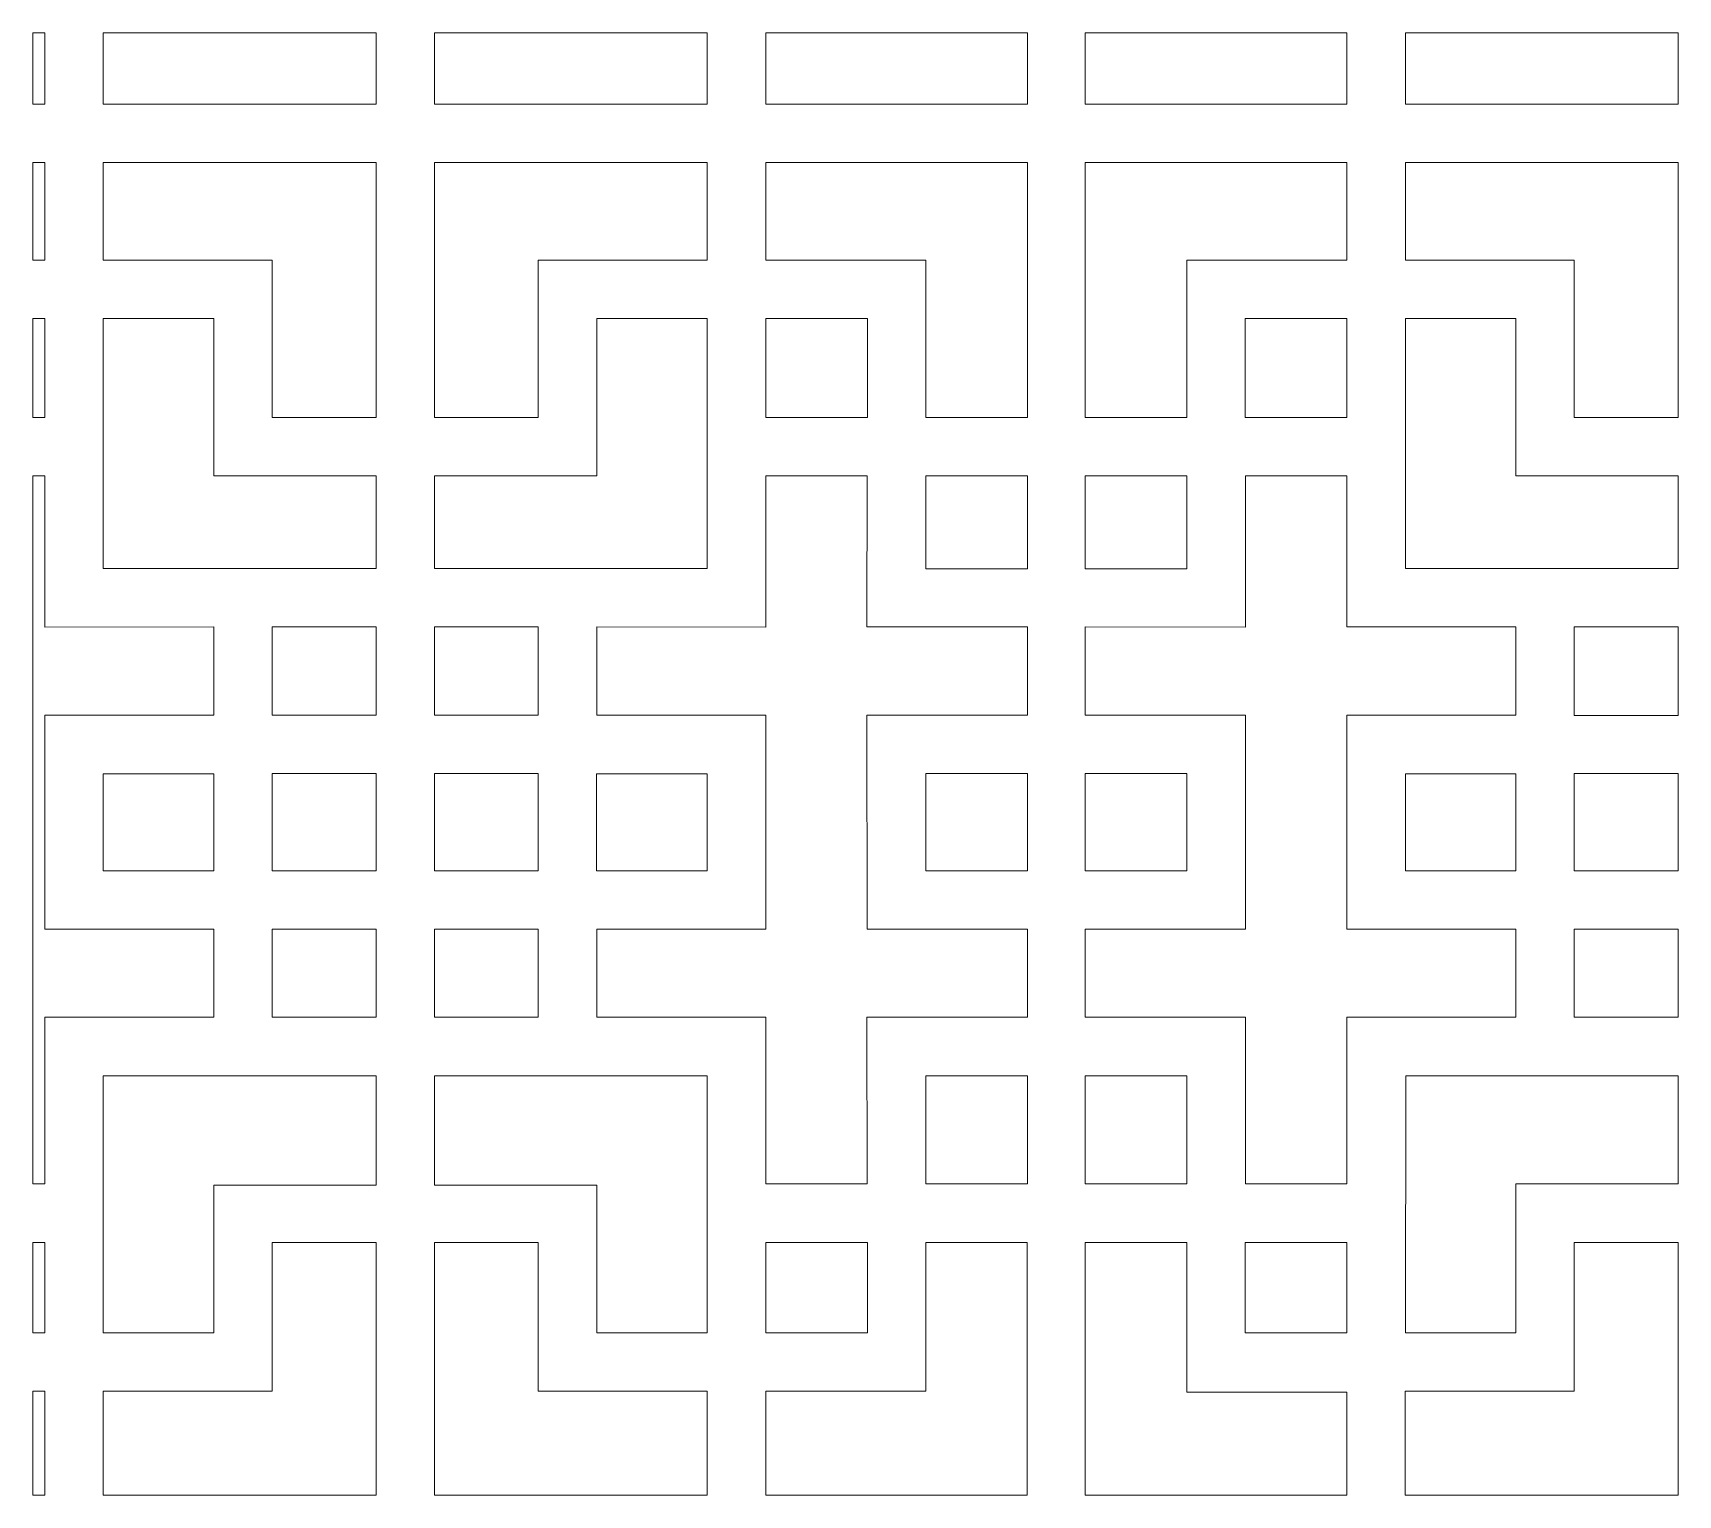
# Model space of a CAD drawing. Header units: centimetres. Extents: x -193 to 324, y -200 to 64.
# Drawn here: x -193.1 to -142.4, y 18.6 to 63.6 of the extents above; entities that cross this region are included whole.
import ezdxf

# ---------------------------------------------------------------- set-up
doc = ezdxf.new("R2010")
doc.units = ezdxf.units.CM
doc.header["$MEASUREMENT"] = 0
doc.layers.add('layer 1', color=7, linetype='Continuous')

msp = doc.modelspace()

# ---------------------------------------------------------------- linework, layer by layer
at = {"layer": 'layer 1', "color": 114, "lineweight": 9}
for points, knots in [([(-193.07661, 61.44306), (-193.07661, 61.44306), (-193.07661, 63.64122), (-193.07661, 63.64122), (-193.07661, 63.64122), (-193.07661, 63.64122), (-192.71046, 63.64098), (-192.71046, 63.64098), (-192.71046, 63.64098), (-192.71046, 63.64098), (-192.71046, 61.44306), (-192.71046, 61.44306), (-192.71046, 61.44306), (-192.71046, 61.44306), (-193.07661, 61.44306), (-193.07661, 61.44306)], [0, 0, 0, 0, 0.2, 0.2, 0.2, 0.2, 0.4, 0.4, 0.4, 0.4, 0.6, 0.6, 0.6, 0.6, 1, 1, 1, 1]), ([(-190.90796, 63.64099), (-190.90796, 63.64099), (-182.50546, 63.64099), (-182.50546, 63.64099), (-182.50546, 63.64099), (-182.50546, 63.64099), (-182.50546, 61.44306), (-182.50546, 61.44306), (-182.50546, 61.44306), (-182.50546, 61.44306), (-190.90796, 61.44306), (-190.90796, 61.44306), (-190.90796, 61.44306), (-190.90796, 61.44306), (-190.90796, 63.64099), (-190.90796, 63.64099)], [0, 0, 0, 0, 0.2, 0.2, 0.2, 0.2, 0.4, 0.4, 0.4, 0.4, 0.6, 0.6, 0.6, 0.6, 1, 1, 1, 1]), ([(-180.7059, 63.64099), (-180.7059, 63.64099), (-172.3034, 63.64098), (-172.3034, 63.64098), (-172.3034, 63.64098), (-172.3034, 63.64098), (-172.3034, 61.44306), (-172.3034, 61.44306), (-172.3034, 61.44306), (-172.3034, 61.44306), (-180.7059, 61.44306), (-180.7059, 61.44306), (-180.7059, 61.44306), (-180.7059, 61.44306), (-180.7059, 63.64099), (-180.7059, 63.64099)], [0, 0, 0, 0, 0.2, 0.2, 0.2, 0.2, 0.4, 0.4, 0.4, 0.4, 0.6, 0.6, 0.6, 0.6, 1, 1, 1, 1]), ([(-170.5009, 63.64099), (-170.5009, 63.64099), (-162.4384, 63.64099), (-162.4384, 63.64099), (-162.4384, 63.64099), (-162.4384, 63.64099), (-162.4384, 61.44306), (-162.4384, 61.44306), (-162.4384, 61.44306), (-162.4384, 61.44306), (-170.5009, 61.44306), (-170.5009, 61.44306), (-170.5009, 61.44306), (-170.5009, 61.44306), (-170.5009, 63.64099), (-170.5009, 63.64099)], [0, 0, 0, 0, 0.2, 0.2, 0.2, 0.2, 0.4, 0.4, 0.4, 0.4, 0.6, 0.6, 0.6, 0.6, 1, 1, 1, 1]), ([(-160.6584, 63.64099), (-160.6584, 63.64099), (-152.5959, 63.64098), (-152.5959, 63.64098), (-152.5959, 63.64098), (-152.5959, 63.64098), (-152.5959, 61.44306), (-152.5959, 61.44306), (-152.5959, 61.44306), (-152.5959, 61.44306), (-160.6584, 61.44306), (-160.6584, 61.44306), (-160.6584, 61.44306), (-160.6584, 61.44306), (-160.6584, 63.64099), (-160.6584, 63.64099)], [0, 0, 0, 0, 0.2, 0.2, 0.2, 0.2, 0.4, 0.4, 0.4, 0.4, 0.6, 0.6, 0.6, 0.6, 1, 1, 1, 1]), ([(-150.7934, 63.64099), (-150.7934, 63.64099), (-142.39088, 63.64099), (-142.39088, 63.64099), (-142.39088, 63.64099), (-142.39088, 63.64099), (-142.3909, 61.44306), (-142.3909, 61.44306), (-142.3909, 61.44306), (-142.3909, 61.44306), (-150.7934, 61.44306), (-150.7934, 61.44306), (-150.7934, 61.44306), (-150.7934, 61.44306), (-150.7934, 63.64099), (-150.7934, 63.64099)], [0, 0, 0, 0, 0.2, 0.2, 0.2, 0.2, 0.4, 0.4, 0.4, 0.4, 0.6, 0.6, 0.6, 0.6, 1, 1, 1, 1]), ([(-193.07661, 56.63382), (-193.07661, 56.63382), (-193.07661, 59.64387), (-193.07661, 59.64387), (-193.07661, 59.64387), (-193.07661, 59.64387), (-192.71046, 59.64382), (-192.71046, 59.64382), (-192.71046, 59.64382), (-192.71046, 59.64382), (-192.71046, 56.63382), (-192.71046, 56.63382), (-192.71046, 56.63382), (-192.71046, 56.63382), (-193.07661, 56.63382), (-193.07661, 56.63382)], [0, 0, 0, 0, 0.2, 0.2, 0.2, 0.2, 0.4, 0.4, 0.4, 0.4, 0.6, 0.6, 0.6, 0.6, 1, 1, 1, 1]), ([(-182.50546, 59.64382), (-182.50546, 59.64382), (-182.50546, 51.78882), (-182.50546, 51.78882), (-182.50546, 51.78882), (-182.50546, 51.78882), (-185.70546, 51.78882), (-185.70546, 51.78882), (-185.70546, 51.78882), (-185.70546, 51.78882), (-185.70296, 56.63382), (-185.70296, 56.63382), (-185.70296, 56.63382), (-185.70296, 56.63382), (-190.90796, 56.63382), (-190.90796, 56.63382), (-190.90796, 56.63382), (-190.90796, 56.63382), (-190.90796, 59.64382), (-190.90796, 59.64382), (-190.90796, 59.64382), (-190.90796, 59.64382), (-182.50546, 59.64382), (-182.50546, 59.64382)], [0, 0, 0, 0, 0.14285714, 0.14285714, 0.14285714, 0.14285714, 0.28571429, 0.28571429, 0.28571429, 0.28571429, 0.42857143, 0.42857143, 0.42857143, 0.42857143, 0.57142857, 0.57142857, 0.57142857, 0.57142857, 0.71428571, 0.71428571, 0.71428571, 0.71428571, 1, 1, 1, 1]), ([(-180.7059, 59.64382), (-180.7059, 59.64382), (-180.7059, 51.78882), (-180.7059, 51.78882), (-180.7059, 51.78882), (-180.7059, 51.78882), (-177.5059, 51.78882), (-177.5059, 51.78882), (-177.5059, 51.78882), (-177.5059, 51.78882), (-177.5084, 56.63382), (-177.5084, 56.63382), (-177.5084, 56.63382), (-177.5084, 56.63382), (-172.3034, 56.63382), (-172.3034, 56.63382), (-172.3034, 56.63382), (-172.3034, 56.63382), (-172.3034, 59.64382), (-172.3034, 59.64382), (-172.3034, 59.64382), (-172.3034, 59.64382), (-180.7059, 59.64382), (-180.7059, 59.64382)], [0, 0, 0, 0, 0.14285714, 0.14285714, 0.14285714, 0.14285714, 0.28571429, 0.28571429, 0.28571429, 0.28571429, 0.42857143, 0.42857143, 0.42857143, 0.42857143, 0.57142857, 0.57142857, 0.57142857, 0.57142857, 0.71428571, 0.71428571, 0.71428571, 0.71428571, 1, 1, 1, 1]), ([(-162.4384, 59.64382), (-162.4384, 59.64382), (-162.4384, 51.78882), (-162.4384, 51.78882), (-162.4384, 51.78882), (-162.4384, 51.78882), (-165.57091, 51.78882), (-165.57091, 51.78882), (-165.57091, 51.78882), (-165.57091, 51.78882), (-165.5684, 56.63382), (-165.5684, 56.63382), (-165.5684, 56.63382), (-165.5684, 56.63382), (-170.5009, 56.63382), (-170.5009, 56.63382), (-170.5009, 56.63382), (-170.5009, 56.63382), (-170.5009, 59.64382), (-170.5009, 59.64382), (-170.5009, 59.64382), (-170.5009, 59.64382), (-162.4384, 59.64382), (-162.4384, 59.64382)], [0, 0, 0, 0, 0.14285714, 0.14285714, 0.14285714, 0.14285714, 0.28571429, 0.28571429, 0.28571429, 0.28571429, 0.42857143, 0.42857143, 0.42857143, 0.42857143, 0.57142857, 0.57142857, 0.57142857, 0.57142857, 0.71428571, 0.71428571, 0.71428571, 0.71428571, 1, 1, 1, 1]), ([(-157.5284, 56.63382), (-157.5284, 56.63382), (-157.5284, 51.78882), (-157.5284, 51.78882), (-157.5284, 51.78882), (-157.5284, 51.78882), (-160.6584, 51.78882), (-160.6584, 51.78882), (-160.6584, 51.78882), (-160.6584, 51.78882), (-160.6584, 59.64382), (-160.6584, 59.64382), (-160.6584, 59.64382), (-160.6584, 59.64382), (-152.5959, 59.64382), (-152.5959, 59.64382), (-152.5959, 59.64382), (-152.5959, 59.64382), (-152.5959, 56.63382), (-152.5959, 56.63382), (-152.5959, 56.63382), (-152.5959, 56.63382), (-157.5284, 56.63382), (-157.5284, 56.63382)], [0, 0, 0, 0, 0.14285714, 0.14285714, 0.14285714, 0.14285714, 0.28571429, 0.28571429, 0.28571429, 0.28571429, 0.42857143, 0.42857143, 0.42857143, 0.42857143, 0.57142857, 0.57142857, 0.57142857, 0.57142857, 0.71428571, 0.71428571, 0.71428571, 0.71428571, 1, 1, 1, 1]), ([(-142.3909, 51.78882), (-142.3909, 51.78882), (-145.5909, 51.78882), (-145.5909, 51.78882), (-145.5909, 51.78882), (-145.5909, 51.78882), (-145.58841, 56.63382), (-145.58841, 56.63382), (-145.58841, 56.63382), (-145.58841, 56.63382), (-150.7934, 56.63382), (-150.7934, 56.63382), (-150.7934, 56.63382), (-150.7934, 56.63382), (-150.7934, 59.64382), (-150.7934, 59.64382), (-150.7934, 59.64382), (-150.7934, 59.64382), (-142.3909, 59.64382), (-142.3909, 59.64382), (-142.3909, 59.64382), (-142.3909, 59.64382), (-142.3909, 51.78882), (-142.3909, 51.78882)], [0, 0, 0, 0, 0.14285714, 0.14285714, 0.14285714, 0.14285714, 0.28571429, 0.28571429, 0.28571429, 0.28571429, 0.42857143, 0.42857143, 0.42857143, 0.42857143, 0.57142857, 0.57142857, 0.57142857, 0.57142857, 0.71428571, 0.71428571, 0.71428571, 0.71428571, 1, 1, 1, 1]), ([(-193.07661, 51.78632), (-193.07661, 51.78632), (-193.07661, 54.83382), (-193.07661, 54.83382), (-193.07661, 54.83382), (-193.07661, 54.83382), (-192.71046, 54.83382), (-192.71046, 54.83382), (-192.71046, 54.83382), (-192.71046, 54.83382), (-192.71046, 51.78632), (-192.71046, 51.78632), (-192.71046, 51.78632), (-192.71046, 51.78632), (-193.07661, 51.78632), (-193.07661, 51.78632)], [0, 0, 0, 0, 0.2, 0.2, 0.2, 0.2, 0.4, 0.4, 0.4, 0.4, 0.6, 0.6, 0.6, 0.6, 1, 1, 1, 1]), ([(-187.50546, 49.98632), (-187.50546, 49.98632), (-182.50546, 49.99132), (-182.50546, 49.99132), (-182.50546, 49.99132), (-182.50546, 49.99132), (-182.50546, 47.13132), (-182.50546, 47.13132), (-182.50546, 47.13132), (-182.50546, 47.13132), (-190.90796, 47.13132), (-190.90796, 47.13132), (-190.90796, 47.13132), (-190.90796, 47.13132), (-190.90796, 54.83382), (-190.90796, 54.83382), (-190.90796, 54.83382), (-190.90796, 54.83382), (-187.50546, 54.83382), (-187.50546, 54.83382), (-187.50546, 54.83382), (-187.50546, 54.83382), (-187.50546, 49.98632), (-187.50546, 49.98632)], [0, 0, 0, 0, 0.14285714, 0.14285714, 0.14285714, 0.14285714, 0.28571429, 0.28571429, 0.28571429, 0.28571429, 0.42857143, 0.42857143, 0.42857143, 0.42857143, 0.57142857, 0.57142857, 0.57142857, 0.57142857, 0.71428571, 0.71428571, 0.71428571, 0.71428571, 1, 1, 1, 1]), ([(-175.7059, 49.98632), (-175.7059, 49.98632), (-180.7059, 49.99132), (-180.7059, 49.99132), (-180.7059, 49.99132), (-180.7059, 49.99132), (-180.7059, 47.13132), (-180.7059, 47.13132), (-180.7059, 47.13132), (-180.7059, 47.13132), (-172.3034, 47.13132), (-172.3034, 47.13132), (-172.3034, 47.13132), (-172.3034, 47.13132), (-172.3034, 54.83382), (-172.3034, 54.83382), (-172.3034, 54.83382), (-172.3034, 54.83382), (-175.7059, 54.83382), (-175.7059, 54.83382), (-175.7059, 54.83382), (-175.7059, 54.83382), (-175.7059, 49.98632), (-175.7059, 49.98632)], [0, 0, 0, 0, 0.14285714, 0.14285714, 0.14285714, 0.14285714, 0.28571429, 0.28571429, 0.28571429, 0.28571429, 0.42857143, 0.42857143, 0.42857143, 0.42857143, 0.57142857, 0.57142857, 0.57142857, 0.57142857, 0.71428571, 0.71428571, 0.71428571, 0.71428571, 1, 1, 1, 1]), ([(-167.3684, 51.78632), (-167.3684, 51.78632), (-170.5009, 51.78632), (-170.5009, 51.78632), (-170.5009, 51.78632), (-170.5009, 51.78632), (-170.5009, 54.83382), (-170.5009, 54.83382), (-170.5009, 54.83382), (-170.5009, 54.83382), (-167.3684, 54.83382), (-167.3684, 54.83382), (-167.3684, 54.83382), (-167.3684, 54.83382), (-167.3684, 51.78632), (-167.3684, 51.78632)], [0, 0, 0, 0, 0.2, 0.2, 0.2, 0.2, 0.4, 0.4, 0.4, 0.4, 0.6, 0.6, 0.6, 0.6, 1, 1, 1, 1]), ([(-152.5959, 51.78632), (-152.5959, 51.78632), (-155.7284, 51.78632), (-155.7284, 51.78632), (-155.7284, 51.78632), (-155.7284, 51.78632), (-155.7284, 54.83382), (-155.7284, 54.83382), (-155.7284, 54.83382), (-155.7284, 54.83382), (-152.5959, 54.83382), (-152.5959, 54.83382), (-152.5959, 54.83382), (-152.5959, 54.83382), (-152.5959, 51.78632), (-152.5959, 51.78632)], [0, 0, 0, 0, 0.2, 0.2, 0.2, 0.2, 0.4, 0.4, 0.4, 0.4, 0.6, 0.6, 0.6, 0.6, 1, 1, 1, 1]), ([(-147.3909, 49.98632), (-147.3909, 49.98632), (-142.3909, 49.98754), (-142.3909, 49.98754), (-142.3909, 49.98754), (-142.3909, 49.98754), (-142.3909, 47.13132), (-142.3909, 47.13132), (-142.3909, 47.13132), (-142.3909, 47.13132), (-150.788, 47.13132), (-150.788, 47.13132), (-150.788, 47.13132), (-150.788, 47.13132), (-150.7934, 54.83382), (-150.7934, 54.83382), (-150.7934, 54.83382), (-150.7934, 54.83382), (-147.3909, 54.83382), (-147.3909, 54.83382), (-147.3909, 54.83382), (-147.3909, 54.83382), (-147.3909, 49.98632), (-147.3909, 49.98632)], [0, 0, 0, 0, 0.14285714, 0.14285714, 0.14285714, 0.14285714, 0.28571429, 0.28571429, 0.28571429, 0.28571429, 0.42857143, 0.42857143, 0.42857143, 0.42857143, 0.57142857, 0.57142857, 0.57142857, 0.57142857, 0.71428571, 0.71428571, 0.71428571, 0.71428571, 1, 1, 1, 1]), ([(-193.07662, 28.16631), (-193.07662, 28.16631), (-193.07661, 49.99128), (-193.07661, 49.99128), (-193.07661, 49.99128), (-193.07661, 49.99128), (-192.71046, 49.99132), (-192.71046, 49.99132), (-192.71046, 49.99132), (-192.71046, 49.99132), (-192.71046, 45.32882), (-192.71046, 45.32882), (-192.71046, 45.32882), (-192.71046, 45.32882), (-187.50546, 45.33131), (-187.50546, 45.33131), (-187.50546, 45.33131), (-187.50546, 45.33131), (-187.50546, 42.61131), (-187.50546, 42.61131), (-187.50546, 42.61131), (-187.50546, 42.61131), (-192.71046, 42.61132), (-192.71046, 42.61132), (-192.71046, 42.61132), (-192.71046, 42.61132), (-192.71046, 36.01631), (-192.71046, 36.01631), (-192.71046, 36.01631), (-192.71046, 36.01631), (-187.50546, 36.01632), (-187.50546, 36.01632), (-187.50546, 36.01632), (-187.50546, 36.01632), (-187.50546, 33.30381), (-187.50546, 33.30381), (-187.50546, 33.30381), (-187.50546, 33.30381), (-192.71046, 33.30381), (-192.71046, 33.30381), (-192.71046, 33.30381), (-192.71046, 33.30381), (-192.71046, 28.16631), (-192.71046, 28.16631), (-192.71046, 28.16631), (-192.71046, 28.16631), (-193.07662, 28.16631), (-193.07662, 28.16631)], [0, 0, 0, 0, 0.07692308, 0.07692308, 0.07692308, 0.07692308, 0.15384615, 0.15384615, 0.15384615, 0.15384615, 0.23076923, 0.23076923, 0.23076923, 0.23076923, 0.30769231, 0.30769231, 0.30769231, 0.30769231, 0.38461538, 0.38461538, 0.38461538, 0.38461538, 0.46153846, 0.46153846, 0.46153846, 0.46153846, 0.53846154, 0.53846154, 0.53846154, 0.53846154, 0.61538462, 0.61538462, 0.61538462, 0.61538462, 0.69230769, 0.69230769, 0.69230769, 0.69230769, 0.76923077, 0.76923077, 0.76923077, 0.76923077, 0.84615385, 0.84615385, 0.84615385, 0.84615385, 1, 1, 1, 1]), ([(-167.38588, 42.61131), (-167.38588, 42.61131), (-167.3734, 36.01631), (-167.3734, 36.01631), (-167.3734, 36.01631), (-167.3734, 36.01631), (-162.4384, 36.01632), (-162.4384, 36.01632), (-162.4384, 36.01632), (-162.4384, 36.01632), (-162.4384, 33.30381), (-162.4384, 33.30381), (-162.4384, 33.30381), (-162.4384, 33.30381), (-167.38587, 33.30381), (-167.38587, 33.30381), (-167.38587, 33.30381), (-167.38587, 33.30381), (-167.3734, 28.16631), (-167.3734, 28.16631), (-167.3734, 28.16631), (-167.3734, 28.16631), (-170.5009, 28.16631), (-170.5009, 28.16631), (-170.5009, 28.16631), (-170.5009, 28.16631), (-170.5009, 33.30381), (-170.5009, 33.30381), (-170.5009, 33.30381), (-170.5009, 33.30381), (-175.7059, 33.30381), (-175.7059, 33.30381), (-175.7059, 33.30381), (-175.7059, 33.30381), (-175.7059, 36.01632), (-175.7059, 36.01632), (-175.7059, 36.01632), (-175.7059, 36.01632), (-170.5009, 36.01631), (-170.5009, 36.01631), (-170.5009, 36.01631), (-170.5009, 36.01631), (-170.5009, 42.61132), (-170.5009, 42.61132), (-170.5009, 42.61132), (-170.5009, 42.61132), (-175.7059, 42.61131), (-175.7059, 42.61131), (-175.7059, 42.61131), (-175.7059, 42.61131), (-175.7059, 45.33131), (-175.7059, 45.33131), (-175.7059, 45.33131), (-175.7059, 45.33131), (-170.5009, 45.32882), (-170.5009, 45.32882), (-170.5009, 45.32882), (-170.5009, 45.32882), (-170.5009, 49.99132), (-170.5009, 49.99132), (-170.5009, 49.99132), (-170.5009, 49.99132), (-167.3734, 49.99132), (-167.3734, 49.99132), (-167.3734, 49.99132), (-167.3734, 49.99132), (-167.38587, 45.33131), (-167.38587, 45.33131), (-167.38587, 45.33131), (-167.38587, 45.33131), (-162.4384, 45.33131), (-162.4384, 45.33131), (-162.4384, 45.33131), (-162.4384, 45.33131), (-162.4384, 42.61131), (-162.4384, 42.61131), (-162.4384, 42.61131), (-162.4384, 42.61131), (-167.38588, 42.61131), (-167.38588, 42.61131)], [0, 0, 0, 0, 0.04761905, 0.04761905, 0.04761905, 0.04761905, 0.0952381, 0.0952381, 0.0952381, 0.0952381, 0.14285714, 0.14285714, 0.14285714, 0.14285714, 0.19047619, 0.19047619, 0.19047619, 0.19047619, 0.23809524, 0.23809524, 0.23809524, 0.23809524, 0.28571429, 0.28571429, 0.28571429, 0.28571429, 0.33333333, 0.33333333, 0.33333333, 0.33333333, 0.38095238, 0.38095238, 0.38095238, 0.38095238, 0.42857143, 0.42857143, 0.42857143, 0.42857143, 0.47619048, 0.47619048, 0.47619048, 0.47619048, 0.52380952, 0.52380952, 0.52380952, 0.52380952, 0.57142857, 0.57142857, 0.57142857, 0.57142857, 0.61904762, 0.61904762, 0.61904762, 0.61904762, 0.66666667, 0.66666667, 0.66666667, 0.66666667, 0.71428571, 0.71428571, 0.71428571, 0.71428571, 0.76190476, 0.76190476, 0.76190476, 0.76190476, 0.80952381, 0.80952381, 0.80952381, 0.80952381, 0.85714286, 0.85714286, 0.85714286, 0.85714286, 0.9047619, 0.9047619, 0.9047619, 0.9047619, 1, 1, 1, 1]), ([(-162.4384, 47.12882), (-162.4384, 47.12882), (-165.5709, 47.12882), (-165.5709, 47.12882), (-165.5709, 47.12882), (-165.5709, 47.12882), (-165.5709, 49.98632), (-165.5709, 49.98632), (-165.5709, 49.98632), (-165.5709, 49.98632), (-162.4384, 49.98632), (-162.4384, 49.98632), (-162.4384, 49.98632), (-162.4384, 49.98632), (-162.4384, 47.12882), (-162.4384, 47.12882)], [0, 0, 0, 0, 0.2, 0.2, 0.2, 0.2, 0.4, 0.4, 0.4, 0.4, 0.6, 0.6, 0.6, 0.6, 1, 1, 1, 1]), ([(-152.59591, 36.01632), (-152.59591, 36.01632), (-152.5959, 42.6113), (-152.5959, 42.6113), (-152.5959, 42.6113), (-152.5959, 42.6113), (-147.3909, 42.61131), (-147.3909, 42.61131), (-147.3909, 42.61131), (-147.3909, 42.61131), (-147.3909, 45.33131), (-147.3909, 45.33131), (-147.3909, 45.33131), (-147.3909, 45.33131), (-152.5959, 45.33131), (-152.5959, 45.33131), (-152.5959, 45.33131), (-152.5959, 45.33131), (-152.5959, 49.99132), (-152.5959, 49.99132), (-152.5959, 49.99132), (-152.5959, 49.99132), (-155.7234, 49.99132), (-155.7234, 49.99132), (-155.7234, 49.99132), (-155.7234, 49.99132), (-155.7234, 45.32883), (-155.7234, 45.32883), (-155.7234, 45.32883), (-155.7234, 45.32883), (-160.6584, 45.33131), (-160.6584, 45.33131), (-160.6584, 45.33131), (-160.6584, 45.33131), (-160.6584, 42.61131), (-160.6584, 42.61131), (-160.6584, 42.61131), (-160.6584, 42.61131), (-155.7234, 42.61131), (-155.7234, 42.61131), (-155.7234, 42.61131), (-155.7234, 42.61131), (-155.7234, 36.01633), (-155.7234, 36.01633), (-155.7234, 36.01633), (-155.7234, 36.01633), (-160.6584, 36.01632), (-160.6584, 36.01632), (-160.6584, 36.01632), (-160.6584, 36.01632), (-160.6584, 33.30381), (-160.6584, 33.30381), (-160.6584, 33.30381), (-160.6584, 33.30381), (-155.7234, 33.30382), (-155.7234, 33.30382), (-155.7234, 33.30382), (-155.7234, 33.30382), (-155.7234, 28.16631), (-155.7234, 28.16631), (-155.7234, 28.16631), (-155.7234, 28.16631), (-152.5959, 28.16631), (-152.5959, 28.16631), (-152.5959, 28.16631), (-152.5959, 28.16631), (-152.5959, 33.30381), (-152.5959, 33.30381), (-152.5959, 33.30381), (-152.5959, 33.30381), (-147.3909, 33.30381), (-147.3909, 33.30381), (-147.3909, 33.30381), (-147.3909, 33.30381), (-147.3909, 36.01632), (-147.3909, 36.01632), (-147.3909, 36.01632), (-147.3909, 36.01632), (-152.59591, 36.01632), (-152.59591, 36.01632)], [0, 0, 0, 0, 0.04761905, 0.04761905, 0.04761905, 0.04761905, 0.0952381, 0.0952381, 0.0952381, 0.0952381, 0.14285714, 0.14285714, 0.14285714, 0.14285714, 0.19047619, 0.19047619, 0.19047619, 0.19047619, 0.23809524, 0.23809524, 0.23809524, 0.23809524, 0.28571429, 0.28571429, 0.28571429, 0.28571429, 0.33333333, 0.33333333, 0.33333333, 0.33333333, 0.38095238, 0.38095238, 0.38095238, 0.38095238, 0.42857143, 0.42857143, 0.42857143, 0.42857143, 0.47619048, 0.47619048, 0.47619048, 0.47619048, 0.52380952, 0.52380952, 0.52380952, 0.52380952, 0.57142857, 0.57142857, 0.57142857, 0.57142857, 0.61904762, 0.61904762, 0.61904762, 0.61904762, 0.66666667, 0.66666667, 0.66666667, 0.66666667, 0.71428571, 0.71428571, 0.71428571, 0.71428571, 0.76190476, 0.76190476, 0.76190476, 0.76190476, 0.80952381, 0.80952381, 0.80952381, 0.80952381, 0.85714286, 0.85714286, 0.85714286, 0.85714286, 0.9047619, 0.9047619, 0.9047619, 0.9047619, 1, 1, 1, 1]), ([(-157.5284, 47.12882), (-157.5284, 47.12882), (-160.6584, 47.12882), (-160.6584, 47.12882), (-160.6584, 47.12882), (-160.6584, 47.12882), (-160.6584, 49.98632), (-160.6584, 49.98632), (-160.6584, 49.98632), (-160.6584, 49.98632), (-157.5284, 49.98632), (-157.5284, 49.98632), (-157.5284, 49.98632), (-157.5284, 49.98632), (-157.5284, 47.12882), (-157.5284, 47.12882)], [0, 0, 0, 0, 0.2, 0.2, 0.2, 0.2, 0.4, 0.4, 0.4, 0.4, 0.6, 0.6, 0.6, 0.6, 1, 1, 1, 1]), ([(-185.70546, 42.60882), (-185.70546, 42.60882), (-182.50546, 42.60882), (-182.50546, 42.60882), (-182.50546, 42.60882), (-182.50546, 42.60882), (-182.50546, 45.33131), (-182.50546, 45.33131), (-182.50546, 45.33131), (-182.50546, 45.33131), (-185.70546, 45.33131), (-185.70546, 45.33131), (-185.70546, 45.33131), (-185.70546, 45.33131), (-185.70546, 42.60882), (-185.70546, 42.60882)], [0, 0, 0, 0, 0.2, 0.2, 0.2, 0.2, 0.4, 0.4, 0.4, 0.4, 0.6, 0.6, 0.6, 0.6, 1, 1, 1, 1]), ([(-177.5059, 42.60882), (-177.5059, 42.60882), (-180.7059, 42.60882), (-180.7059, 42.60882), (-180.7059, 42.60882), (-180.7059, 42.60882), (-180.7059, 45.33131), (-180.7059, 45.33131), (-180.7059, 45.33131), (-180.7059, 45.33131), (-177.5059, 45.33131), (-177.5059, 45.33131), (-177.5059, 45.33131), (-177.5059, 45.33131), (-177.5059, 42.60882), (-177.5059, 42.60882)], [0, 0, 0, 0, 0.2, 0.2, 0.2, 0.2, 0.4, 0.4, 0.4, 0.4, 0.6, 0.6, 0.6, 0.6, 1, 1, 1, 1]), ([(-142.39141, 42.60718), (-142.39141, 42.60718), (-145.5893, 42.60718), (-145.5893, 42.60718), (-145.5893, 42.60718), (-145.5893, 42.60718), (-145.5893, 45.33354), (-145.5893, 45.33354), (-145.5893, 45.33354), (-145.5893, 45.33354), (-142.39141, 45.33354), (-142.39141, 45.33354), (-142.39141, 45.33354), (-142.39141, 45.33354), (-142.39141, 42.60718), (-142.39141, 42.60718)], [0, 0, 0, 0, 0.2, 0.2, 0.2, 0.2, 0.4, 0.4, 0.4, 0.4, 0.6, 0.6, 0.6, 0.6, 1, 1, 1, 1]), ([(-190.90796, 37.81632), (-190.90796, 37.81632), (-187.50046, 37.81632), (-187.50046, 37.81632), (-187.50046, 37.81632), (-187.50046, 37.81632), (-187.50046, 40.80631), (-187.50046, 40.80631), (-187.50046, 40.80631), (-187.50046, 40.80631), (-190.90796, 40.80631), (-190.90796, 40.80631), (-190.90796, 40.80631), (-190.90796, 40.80631), (-190.90796, 37.81632), (-190.90796, 37.81632)], [0, 0, 0, 0, 0.2, 0.2, 0.2, 0.2, 0.4, 0.4, 0.4, 0.4, 0.6, 0.6, 0.6, 0.6, 1, 1, 1, 1]), ([(-185.70546, 37.81632), (-185.70546, 37.81632), (-182.50546, 37.81632), (-182.50546, 37.81632), (-182.50546, 37.81632), (-182.50546, 37.81632), (-182.50546, 40.81131), (-182.50546, 40.81131), (-182.50546, 40.81131), (-182.50546, 40.81131), (-185.70546, 40.81131), (-185.70546, 40.81131), (-185.70546, 40.81131), (-185.70546, 40.81131), (-185.70546, 37.81632), (-185.70546, 37.81632)], [0, 0, 0, 0, 0.2, 0.2, 0.2, 0.2, 0.4, 0.4, 0.4, 0.4, 0.6, 0.6, 0.6, 0.6, 1, 1, 1, 1]), ([(-177.5059, 37.81632), (-177.5059, 37.81632), (-180.7059, 37.81632), (-180.7059, 37.81632), (-180.7059, 37.81632), (-180.7059, 37.81632), (-180.7059, 40.81131), (-180.7059, 40.81131), (-180.7059, 40.81131), (-180.7059, 40.81131), (-177.5059, 40.81131), (-177.5059, 40.81131), (-177.5059, 40.81131), (-177.5059, 40.81131), (-177.5059, 37.81632), (-177.5059, 37.81632)], [0, 0, 0, 0, 0.2, 0.2, 0.2, 0.2, 0.4, 0.4, 0.4, 0.4, 0.6, 0.6, 0.6, 0.6, 1, 1, 1, 1]), ([(-172.3034, 37.81632), (-172.3034, 37.81632), (-175.7109, 37.81632), (-175.7109, 37.81632), (-175.7109, 37.81632), (-175.7109, 37.81632), (-175.7109, 40.80631), (-175.7109, 40.80631), (-175.7109, 40.80631), (-175.7109, 40.80631), (-172.3034, 40.80631), (-172.3034, 40.80631), (-172.3034, 40.80631), (-172.3034, 40.80631), (-172.3034, 37.81632), (-172.3034, 37.81632)], [0, 0, 0, 0, 0.2, 0.2, 0.2, 0.2, 0.4, 0.4, 0.4, 0.4, 0.6, 0.6, 0.6, 0.6, 1, 1, 1, 1]), ([(-162.4384, 37.81381), (-162.4384, 37.81381), (-165.5684, 37.81381), (-165.5684, 37.81381), (-165.5684, 37.81381), (-165.5684, 37.81381), (-165.5684, 40.81131), (-165.5684, 40.81131), (-165.5684, 40.81131), (-165.5684, 40.81131), (-162.4384, 40.81131), (-162.4384, 40.81131), (-162.4384, 40.81131), (-162.4384, 40.81131), (-162.4384, 37.81381), (-162.4384, 37.81381)], [0, 0, 0, 0, 0.2, 0.2, 0.2, 0.2, 0.4, 0.4, 0.4, 0.4, 0.6, 0.6, 0.6, 0.6, 1, 1, 1, 1]), ([(-157.5284, 37.81381), (-157.5284, 37.81381), (-160.6609, 37.81381), (-160.6609, 37.81381), (-160.6609, 37.81381), (-160.6609, 37.81381), (-160.6609, 40.81131), (-160.6609, 40.81131), (-160.6609, 40.81131), (-160.6609, 40.81131), (-157.5284, 40.81131), (-157.5284, 40.81131), (-157.5284, 40.81131), (-157.5284, 40.81131), (-157.5284, 37.81381), (-157.5284, 37.81381)], [0, 0, 0, 0, 0.2, 0.2, 0.2, 0.2, 0.4, 0.4, 0.4, 0.4, 0.6, 0.6, 0.6, 0.6, 1, 1, 1, 1]), ([(-147.3859, 37.81632), (-147.3859, 37.81632), (-150.7934, 37.81632), (-150.7934, 37.81632), (-150.7934, 37.81632), (-150.7934, 37.81632), (-150.7934, 40.80631), (-150.7934, 40.80631), (-150.7934, 40.80631), (-150.7934, 40.80631), (-147.3859, 40.80631), (-147.3859, 40.80631), (-147.3859, 40.80631), (-147.3859, 40.80631), (-147.3859, 37.81632), (-147.3859, 37.81632)], [0, 0, 0, 0, 0.2, 0.2, 0.2, 0.2, 0.4, 0.4, 0.4, 0.4, 0.6, 0.6, 0.6, 0.6, 1, 1, 1, 1]), ([(-142.3909, 37.81632), (-142.3909, 37.81632), (-145.5909, 37.81632), (-145.5909, 37.81632), (-145.5909, 37.81632), (-145.5909, 37.81632), (-145.5909, 40.81131), (-145.5909, 40.81131), (-145.5909, 40.81131), (-145.5909, 40.81131), (-142.3909, 40.81131), (-142.3909, 40.81131), (-142.3909, 40.81131), (-142.3909, 40.81131), (-142.3909, 37.81632), (-142.3909, 37.81632)], [0, 0, 0, 0, 0.2, 0.2, 0.2, 0.2, 0.4, 0.4, 0.4, 0.4, 0.6, 0.6, 0.6, 0.6, 1, 1, 1, 1]), ([(-185.70546, 33.30132), (-185.70546, 33.30132), (-182.50546, 33.30132), (-182.50546, 33.30132), (-182.50546, 33.30132), (-182.50546, 33.30132), (-182.50546, 36.01632), (-182.50546, 36.01632), (-182.50546, 36.01632), (-182.50546, 36.01632), (-185.70546, 36.01632), (-185.70546, 36.01632), (-185.70546, 36.01632), (-185.70546, 36.01632), (-185.70546, 33.30132), (-185.70546, 33.30132)], [0, 0, 0, 0, 0.2, 0.2, 0.2, 0.2, 0.4, 0.4, 0.4, 0.4, 0.6, 0.6, 0.6, 0.6, 1, 1, 1, 1]), ([(-177.5059, 33.30132), (-177.5059, 33.30132), (-180.7059, 33.30132), (-180.7059, 33.30132), (-180.7059, 33.30132), (-180.7059, 33.30132), (-180.7059, 36.01632), (-180.7059, 36.01632), (-180.7059, 36.01632), (-180.7059, 36.01632), (-177.5059, 36.01632), (-177.5059, 36.01632), (-177.5059, 36.01632), (-177.5059, 36.01632), (-177.5059, 33.30132), (-177.5059, 33.30132)], [0, 0, 0, 0, 0.2, 0.2, 0.2, 0.2, 0.4, 0.4, 0.4, 0.4, 0.6, 0.6, 0.6, 0.6, 1, 1, 1, 1]), ([(-142.3909, 33.30132), (-142.3909, 33.30132), (-145.5909, 33.30132), (-145.5909, 33.30132), (-145.5909, 33.30132), (-145.5909, 33.30132), (-145.5909, 36.01632), (-145.5909, 36.01632), (-145.5909, 36.01632), (-145.5909, 36.01632), (-142.3909, 36.01632), (-142.3909, 36.01632), (-142.3909, 36.01632), (-142.3909, 36.01632), (-142.3909, 33.30132), (-142.3909, 33.30132)], [0, 0, 0, 0, 0.2, 0.2, 0.2, 0.2, 0.4, 0.4, 0.4, 0.4, 0.6, 0.6, 0.6, 0.6, 1, 1, 1, 1]), ([(-190.90796, 31.50131), (-190.90796, 31.50131), (-190.90796, 23.57632), (-190.90796, 23.57632), (-190.90796, 23.57632), (-190.90796, 23.57632), (-187.50393, 23.57632), (-187.50393, 23.57632), (-187.50393, 23.57632), (-187.50393, 23.57632), (-187.50546, 28.13257), (-187.50546, 28.13257), (-187.50546, 28.13257), (-187.50546, 28.13257), (-182.50546, 28.13257), (-182.50546, 28.13257), (-182.50546, 28.13257), (-182.50546, 28.13257), (-182.50546, 31.50131), (-182.50546, 31.50131), (-182.50546, 31.50131), (-182.50546, 31.50131), (-190.90796, 31.50131), (-190.90796, 31.50131)], [0, 0, 0, 0, 0.14285714, 0.14285714, 0.14285714, 0.14285714, 0.28571429, 0.28571429, 0.28571429, 0.28571429, 0.42857143, 0.42857143, 0.42857143, 0.42857143, 0.57142857, 0.57142857, 0.57142857, 0.57142857, 0.71428571, 0.71428571, 0.71428571, 0.71428571, 1, 1, 1, 1]), ([(-172.3034, 31.50131), (-172.3034, 31.50131), (-172.3034, 23.57632), (-172.3034, 23.57632), (-172.3034, 23.57632), (-172.3034, 23.57632), (-175.70743, 23.57632), (-175.70743, 23.57632), (-175.70743, 23.57632), (-175.70743, 23.57632), (-175.7059, 28.13257), (-175.7059, 28.13257), (-175.7059, 28.13257), (-175.7059, 28.13257), (-180.7059, 28.13257), (-180.7059, 28.13257), (-180.7059, 28.13257), (-180.7059, 28.13257), (-180.7059, 31.50131), (-180.7059, 31.50131), (-180.7059, 31.50131), (-180.7059, 31.50131), (-172.3034, 31.50131), (-172.3034, 31.50131)], [0, 0, 0, 0, 0.14285714, 0.14285714, 0.14285714, 0.14285714, 0.28571429, 0.28571429, 0.28571429, 0.28571429, 0.42857143, 0.42857143, 0.42857143, 0.42857143, 0.57142857, 0.57142857, 0.57142857, 0.57142857, 0.71428571, 0.71428571, 0.71428571, 0.71428571, 1, 1, 1, 1]), ([(-162.4384, 28.16881), (-162.4384, 28.16881), (-165.5684, 28.16881), (-165.5684, 28.16881), (-165.5684, 28.16881), (-165.5684, 28.16881), (-165.5684, 31.50131), (-165.5684, 31.50131), (-165.5684, 31.50131), (-165.5684, 31.50131), (-162.4384, 31.50131), (-162.4384, 31.50131), (-162.4384, 31.50131), (-162.4384, 31.50131), (-162.4384, 28.16881), (-162.4384, 28.16881)], [0, 0, 0, 0, 0.2, 0.2, 0.2, 0.2, 0.4, 0.4, 0.4, 0.4, 0.6, 0.6, 0.6, 0.6, 1, 1, 1, 1]), ([(-157.5284, 28.16881), (-157.5284, 28.16881), (-160.6584, 28.16881), (-160.6584, 28.16881), (-160.6584, 28.16881), (-160.6584, 28.16881), (-160.6584, 31.50131), (-160.6584, 31.50131), (-160.6584, 31.50131), (-160.6584, 31.50131), (-157.5284, 31.50131), (-157.5284, 31.50131), (-157.5284, 31.50131), (-157.5284, 31.50131), (-157.5284, 28.16881), (-157.5284, 28.16881)], [0, 0, 0, 0, 0.2, 0.2, 0.2, 0.2, 0.4, 0.4, 0.4, 0.4, 0.6, 0.6, 0.6, 0.6, 1, 1, 1, 1]), ([(-150.77729, 31.50138), (-150.77729, 31.50138), (-142.3909, 31.50131), (-142.3909, 31.50131), (-142.3909, 31.50131), (-142.3909, 31.50131), (-142.3909, 28.16631), (-142.3909, 28.16631), (-142.3909, 28.16631), (-142.3909, 28.16631), (-147.3909, 28.16677), (-147.3909, 28.16677), (-147.3909, 28.16677), (-147.3909, 28.16677), (-147.3909, 23.57632), (-147.3909, 23.57632), (-147.3909, 23.57632), (-147.3909, 23.57632), (-150.7934, 23.57632), (-150.7934, 23.57632), (-150.7934, 23.57632), (-150.7934, 23.57632), (-150.77729, 31.50138), (-150.77729, 31.50138)], [0, 0, 0, 0, 0.14285714, 0.14285714, 0.14285714, 0.14285714, 0.28571429, 0.28571429, 0.28571429, 0.28571429, 0.42857143, 0.42857143, 0.42857143, 0.42857143, 0.57142857, 0.57142857, 0.57142857, 0.57142857, 0.71428571, 0.71428571, 0.71428571, 0.71428571, 1, 1, 1, 1]), ([(-193.07662, 23.57632), (-193.07662, 23.57632), (-193.07662, 26.36635), (-193.07662, 26.36635), (-193.07662, 26.36635), (-193.07662, 26.36635), (-192.71046, 26.36632), (-192.71046, 26.36632), (-192.71046, 26.36632), (-192.71046, 26.36632), (-192.71046, 23.57632), (-192.71046, 23.57632), (-192.71046, 23.57632), (-192.71046, 23.57632), (-193.07662, 23.57632), (-193.07662, 23.57632)], [0, 0, 0, 0, 0.2, 0.2, 0.2, 0.2, 0.4, 0.4, 0.4, 0.4, 0.6, 0.6, 0.6, 0.6, 1, 1, 1, 1]), ([(-182.50546, 18.57632), (-182.50546, 18.57632), (-182.50546, 26.36632), (-182.50546, 26.36632), (-182.50546, 26.36632), (-182.50546, 26.36632), (-185.70296, 26.36632), (-185.70296, 26.36632), (-185.70296, 26.36632), (-185.70296, 26.36632), (-185.70296, 21.77632), (-185.70296, 21.77632), (-185.70296, 21.77632), (-185.70296, 21.77632), (-190.91046, 21.77632), (-190.91046, 21.77632), (-190.91046, 21.77632), (-190.91046, 21.77632), (-190.91046, 18.57632), (-190.91046, 18.57632), (-190.91046, 18.57632), (-190.91046, 18.57632), (-182.50546, 18.57632), (-182.50546, 18.57632)], [0, 0, 0, 0, 0.14285714, 0.14285714, 0.14285714, 0.14285714, 0.28571429, 0.28571429, 0.28571429, 0.28571429, 0.42857143, 0.42857143, 0.42857143, 0.42857143, 0.57142857, 0.57142857, 0.57142857, 0.57142857, 0.71428571, 0.71428571, 0.71428571, 0.71428571, 1, 1, 1, 1]), ([(-180.7059, 18.57632), (-180.7059, 18.57632), (-180.7059, 26.36632), (-180.7059, 26.36632), (-180.7059, 26.36632), (-180.7059, 26.36632), (-177.5084, 26.36632), (-177.5084, 26.36632), (-177.5084, 26.36632), (-177.5084, 26.36632), (-177.5084, 21.77632), (-177.5084, 21.77632), (-177.5084, 21.77632), (-177.5084, 21.77632), (-172.3009, 21.77632), (-172.3009, 21.77632), (-172.3009, 21.77632), (-172.3009, 21.77632), (-172.3009, 18.57632), (-172.3009, 18.57632), (-172.3009, 18.57632), (-172.3009, 18.57632), (-180.7059, 18.57632), (-180.7059, 18.57632)], [0, 0, 0, 0, 0.14285714, 0.14285714, 0.14285714, 0.14285714, 0.28571429, 0.28571429, 0.28571429, 0.28571429, 0.42857143, 0.42857143, 0.42857143, 0.42857143, 0.57142857, 0.57142857, 0.57142857, 0.57142857, 0.71428571, 0.71428571, 0.71428571, 0.71428571, 1, 1, 1, 1]), ([(-167.3684, 23.57632), (-167.3684, 23.57632), (-170.5009, 23.57632), (-170.5009, 23.57632), (-170.5009, 23.57632), (-170.5009, 23.57632), (-170.5009, 26.36632), (-170.5009, 26.36632), (-170.5009, 26.36632), (-170.5009, 26.36632), (-167.3684, 26.36632), (-167.3684, 26.36632), (-167.3684, 26.36632), (-167.3684, 26.36632), (-167.3684, 23.57632), (-167.3684, 23.57632)], [0, 0, 0, 0, 0.2, 0.2, 0.2, 0.2, 0.4, 0.4, 0.4, 0.4, 0.6, 0.6, 0.6, 0.6, 1, 1, 1, 1]), ([(-170.5009, 18.57632), (-170.5009, 18.57632), (-170.5009, 21.77632), (-170.5009, 21.77632), (-170.5009, 21.77632), (-170.5009, 21.77632), (-165.5684, 21.77631), (-165.5684, 21.77631), (-165.5684, 21.77631), (-165.5684, 21.77631), (-165.5684, 26.36632), (-165.5684, 26.36632), (-165.5684, 26.36632), (-165.5684, 26.36632), (-162.4434, 26.36632), (-162.4434, 26.36632), (-162.4434, 26.36632), (-162.4434, 26.36632), (-162.4434, 18.57632), (-162.4434, 18.57632), (-162.4434, 18.57632), (-162.4434, 18.57632), (-170.5009, 18.57632), (-170.5009, 18.57632)], [0, 0, 0, 0, 0.14285714, 0.14285714, 0.14285714, 0.14285714, 0.28571429, 0.28571429, 0.28571429, 0.28571429, 0.42857143, 0.42857143, 0.42857143, 0.42857143, 0.57142857, 0.57142857, 0.57142857, 0.57142857, 0.71428571, 0.71428571, 0.71428571, 0.71428571, 1, 1, 1, 1]), ([(-157.5284, 21.75074), (-157.5284, 21.75074), (-152.5959, 21.75074), (-152.5959, 21.75074), (-152.5959, 21.75074), (-152.5959, 21.75074), (-152.5959, 18.57632), (-152.5959, 18.57632), (-152.5959, 18.57632), (-152.5959, 18.57632), (-160.6534, 18.57632), (-160.6534, 18.57632), (-160.6534, 18.57632), (-160.6534, 18.57632), (-160.6534, 26.36632), (-160.6534, 26.36632), (-160.6534, 26.36632), (-160.6534, 26.36632), (-157.5284, 26.36632), (-157.5284, 26.36632), (-157.5284, 26.36632), (-157.5284, 26.36632), (-157.5284, 21.75074), (-157.5284, 21.75074)], [0, 0, 0, 0, 0.14285714, 0.14285714, 0.14285714, 0.14285714, 0.28571429, 0.28571429, 0.28571429, 0.28571429, 0.42857143, 0.42857143, 0.42857143, 0.42857143, 0.57142857, 0.57142857, 0.57142857, 0.57142857, 0.71428571, 0.71428571, 0.71428571, 0.71428571, 1, 1, 1, 1]), ([(-152.5959, 23.57632), (-152.5959, 23.57632), (-155.7284, 23.57632), (-155.7284, 23.57632), (-155.7284, 23.57632), (-155.7284, 23.57632), (-155.7284, 26.36632), (-155.7284, 26.36632), (-155.7284, 26.36632), (-155.7284, 26.36632), (-152.5959, 26.36632), (-152.5959, 26.36632), (-152.5959, 26.36632), (-152.5959, 26.36632), (-152.5959, 23.57632), (-152.5959, 23.57632)], [0, 0, 0, 0, 0.2, 0.2, 0.2, 0.2, 0.4, 0.4, 0.4, 0.4, 0.6, 0.6, 0.6, 0.6, 1, 1, 1, 1]), ([(-145.58839, 21.77632), (-145.58839, 21.77632), (-145.5884, 26.36632), (-145.5884, 26.36632), (-145.5884, 26.36632), (-145.5884, 26.36632), (-142.3909, 26.36632), (-142.3909, 26.36632), (-142.3909, 26.36632), (-142.3909, 26.36632), (-142.3909, 18.57632), (-142.3909, 18.57632), (-142.3909, 18.57632), (-142.3909, 18.57632), (-150.7959, 18.57632), (-150.7959, 18.57632), (-150.7959, 18.57632), (-150.7959, 18.57632), (-150.7959, 21.77632), (-150.7959, 21.77632), (-150.7959, 21.77632), (-150.7959, 21.77632), (-145.58839, 21.77632), (-145.58839, 21.77632)], [0, 0, 0, 0, 0.14285714, 0.14285714, 0.14285714, 0.14285714, 0.28571429, 0.28571429, 0.28571429, 0.28571429, 0.42857143, 0.42857143, 0.42857143, 0.42857143, 0.57142857, 0.57142857, 0.57142857, 0.57142857, 0.71428571, 0.71428571, 0.71428571, 0.71428571, 1, 1, 1, 1]), ([(-193.07662, 18.57631), (-193.07662, 18.57631), (-193.0766, 21.77629), (-193.0766, 21.77629), (-193.0766, 21.77629), (-193.0766, 21.77629), (-192.71046, 21.77632), (-192.71046, 21.77632), (-192.71046, 21.77632), (-192.71046, 21.77632), (-192.71046, 18.57632), (-192.71046, 18.57632), (-192.71046, 18.57632), (-192.71046, 18.57632), (-193.07662, 18.57631), (-193.07662, 18.57631)], [0, 0, 0, 0, 0.2, 0.2, 0.2, 0.2, 0.4, 0.4, 0.4, 0.4, 0.6, 0.6, 0.6, 0.6, 1, 1, 1, 1])]:
    msp.add_open_spline(points, degree=3, knots=knots, dxfattribs=at)

doc.saveas('drawing.dxf')
